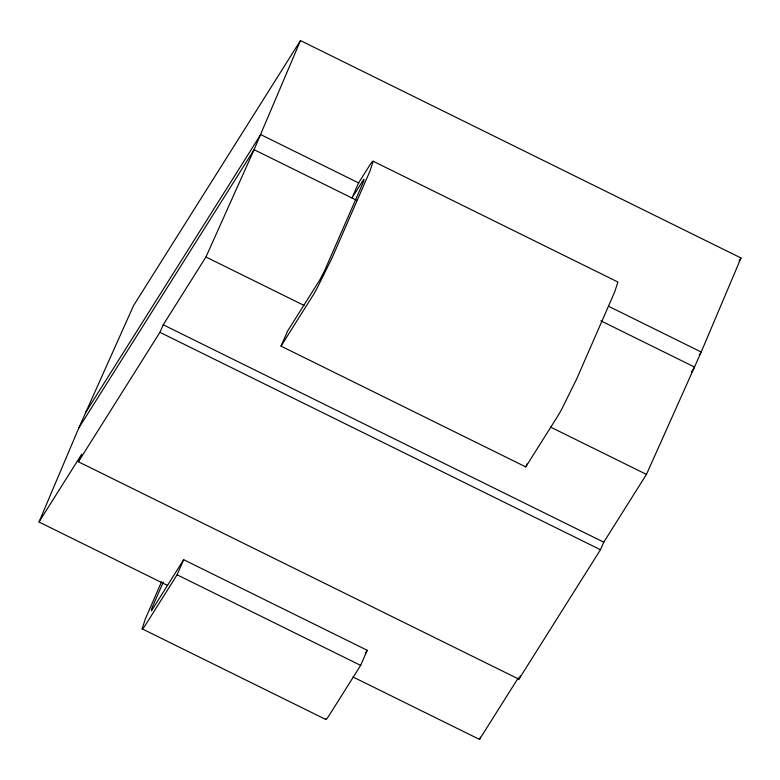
<?xml version="1.0" encoding="UTF-8"?>
<svg xmlns="http://www.w3.org/2000/svg" width="780" height="780" viewBox="0 0 780 780"><rect width="100%" height="100%" fill="white"/><g stroke="black" fill="none" stroke-linecap="round" stroke-linejoin="round"><path stroke-width="1.17" d="M39 522.005L78.79 427.996L133.546 305.594L300.476 40.579L741 257.995L701.21 352.004L646.454 474.406L603.759 542.188L600.454 549.734L518.924 679.185L78.4 461.779L81.695 454.223L39 522.005L167.671 585.507M300.476 40.579L254.095 149.692L205.93 257L163.234 324.782L159.929 332.329L78.4 461.779M353.038 676.991L479.524 739.42L480.47 737.178M161.518 581.851L145.265 619.106L142.126 628.836L325.679 719.423L326.479 719.072A32.711 2.281 -63.7 0 0 329.326 715.104L360.633 665.389L367.234 650.296L183.68 559.708L152.373 609.424A11.554 0.799 -63.7 0 1 151.369 610.818L151.505 609.229A10.491 0.731 -63.7 0 1 152.626 606.479L163.274 582.114M142.126 628.836L142.935 628.485A32.711 2.281 -63.7 0 0 145.772 624.517L177.089 574.801L183.68 559.708M281.024 346.125L287.625 331.022L318.942 281.307A11.554 0.799 -63.7 0 0 320.492 278.655L324.246 271.323A10.491 0.731 -63.7 0 0 325.874 267.764L362.651 183.593A10.491 0.731 -63.7 0 0 363.773 180.843L363.919 179.254A11.554 0.799 -63.7 0 0 362.915 180.648L351.985 198.003L358.585 182.9L369.515 165.555A32.711 2.281 -63.7 0 1 372.352 161.587L373.162 161.236L617.896 282.019L614.757 291.749L576.732 378.836L561.473 409.666A32.711 2.281 -63.7 0 1 557.076 417.193L525.759 466.908L281.024 346.125L312.341 296.41A32.711 2.281 -63.7 0 0 316.738 288.883L331.997 258.053L370.022 170.966L373.162 161.236M525.759 466.908L527.173 463.671M518.924 679.185L520.338 675.948M85.381 412.903L260.686 134.589L358.819 183.027M78.79 427.996L254.095 149.692L356.587 200.275M365.313 653.338L367.234 650.296M739.05 261.085L741 257.995M699.26 355.095L701.21 352.004L608.527 306.257M691.373 372.255L694.619 367.097L600.844 320.824M479.524 739.42L518.339 677.8M205.93 257L304.064 305.428M550.495 427.05L646.454 474.406M163.234 324.782L603.759 542.188M159.929 332.329L600.454 549.734M177.089 574.801L360.633 665.389M325.621 718.887L325.679 719.423"/></g></svg>
